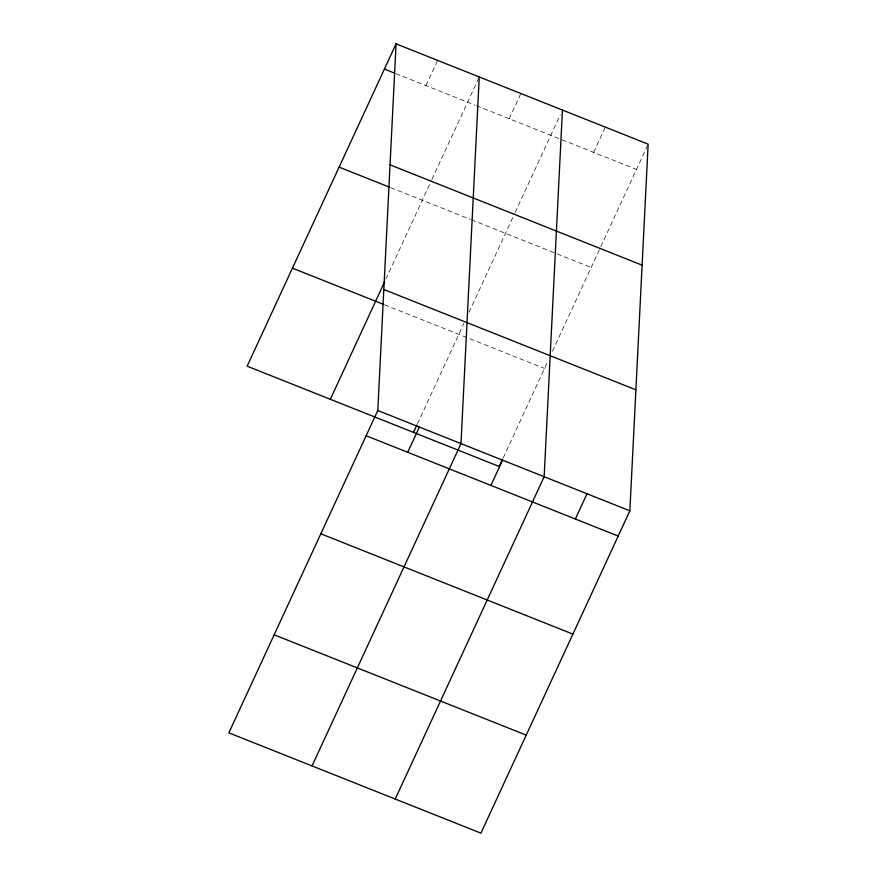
<?xml version="1.0" encoding="UTF-8"?>
<svg xmlns="http://www.w3.org/2000/svg" width="877" height="877" viewBox="0 0 877 877"><rect width="100%" height="100%" fill="white"/><g stroke="black" fill="none" stroke-linecap="round" stroke-linejoin="round"><path stroke-width="0.66" stroke-dasharray="4.38 3.29" d="M426.003 85.65L437.667 60.403M385.869 279.072L431.352 180.629M431.922 179.401L479.259 76.957M509.186 118.757L520.85 93.51M417.474 423.81L463.933 323.262M469.052 312.179L514.536 213.736M515.106 212.508L560.217 114.876M593.63 152.368L605.294 127.121M503.179 457.926L547.928 361.072M552.477 351.217L600.241 247.851M600.811 246.623L648.147 144.168M395.757 73.613L475.159 105.207M476.419 105.711L636.483 169.414M390.78 187.7L470.193 219.305M471.442 219.798L555.886 253.409M557.147 253.913L591.186 267.452M384.444 304.757L544.507 368.461"/><path stroke-width="1.32" d="M377.79 410.502L396.075 43.85L648.147 144.168L629.861 510.82L480.925 833.15L228.853 732.832L377.79 410.502L629.861 510.82M479.259 76.957L460.973 443.609L312.037 765.939M562.442 110.064L544.157 476.715L395.22 799.046M396.075 43.85L247.139 366.18L499.21 466.498L502.609 459.142M330.322 399.287L384.729 281.539M413.505 432.394L416.904 425.038M407.717 452.302L419.381 427.055M490.901 485.409L502.565 460.162M575.345 519.02L587.009 493.773M384.411 69.097L394.497 73.109M390.046 164.843L642.107 265.172M339.114 167.134L389.52 187.196M383.819 289.509L635.891 389.827M292.436 268.143L383.183 304.253M366.126 435.748L618.197 536.066M320.829 533.786L572.9 634.104M274.15 634.795L526.222 735.112"/></g></svg>
